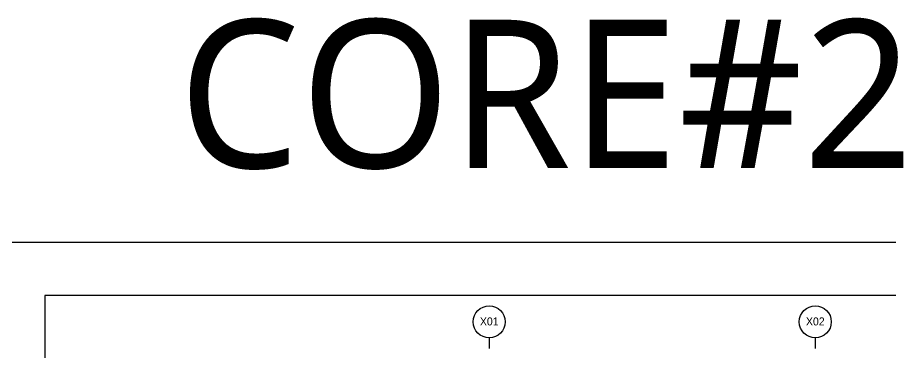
# Model space of a CAD drawing. Header units: millimetres. Extents: x 11948722 to 13111668, y -10771712 to -10232988.
# Drawn here: x 12360889 to 12390343, y -10527887 to -10516577 of the extents above; entities that cross this region are included whole.
import ezdxf
from ezdxf.enums import TextEntityAlignment as Align

# ---------------------------------------------------------------- set-up
doc = ezdxf.new("R2010")
doc.units = ezdxf.units.MM
doc.header["$LTSCALE"] = 150
doc.header["$MEASUREMENT"] = 0
doc.layers.get('Defpoints').update_dxf_attribs({"color": 117, "linetype": 'CONTINUOUS'})
doc.layers.add('Xref-계단단면도$0$SYM-2', color=7, linetype='CONTINUOUS')
doc.styles.add('Xref-계단단면도$0$돋움', font='')
doc.styles.add('나눔고딕 Se', font='NanumGothic.ttf')
doc.styles.get('Xref-계단단면도$0$돋움').set_extended_font_data('Dotum')

msp = doc.modelspace()

# ---------------------------------------------------------------- linework, layer by layer
at = {"layer": 'Defpoints', "ltscale": 1200}
for points in [[(12359962.7, -10524159.4), (12404512.7, -10524159.4), (12404512.7, -10587159.4), (12359962.7, -10587159.4)], [(12361815.7, -10580484.4), (12402765.7, -10580484.4), (12402765.7, -10525959.4), (12361815.7, -10525959.4)]]:
    msp.add_lwpolyline(points, close=True, dxfattribs=at)
at = {"layer": 'Xref-계단단면도$0$SYM-2'}
for p, q in [((12376804.7, -10527388.2), (12376804.7, -10527748.2)), ((12387804.7, -10527388.2), (12387804.7, -10527748.2))]:
    msp.add_line(p, q, dxfattribs=at)
for centre in [(12376804.7, -10526848.2), (12387804.7, -10526848.2)]:
    msp.add_circle(centre, 540, dxfattribs=at)

# ---------------------------------------------------------------- texts
at = {"layer": 'Defpoints', "style": '나눔고딕 Se'}
msp.add_text('CORE#2', height=5000, dxfattribs=at).set_placement((12378714.1, -10521653.8), align=Align.CENTER)
at = {"layer": 'Xref-계단단면도$0$SYM-2', "color": 3, "style": 'Xref-계단단면도$0$돋움'}
for s, p in [('X01', (12376804.6, -10526835.7)), ('X02', (12387804.6, -10526835.7))]:
    msp.add_text(s, height=270, dxfattribs=at).set_placement(p, align=Align.MIDDLE_CENTER)

doc.saveas('drawing.dxf')
